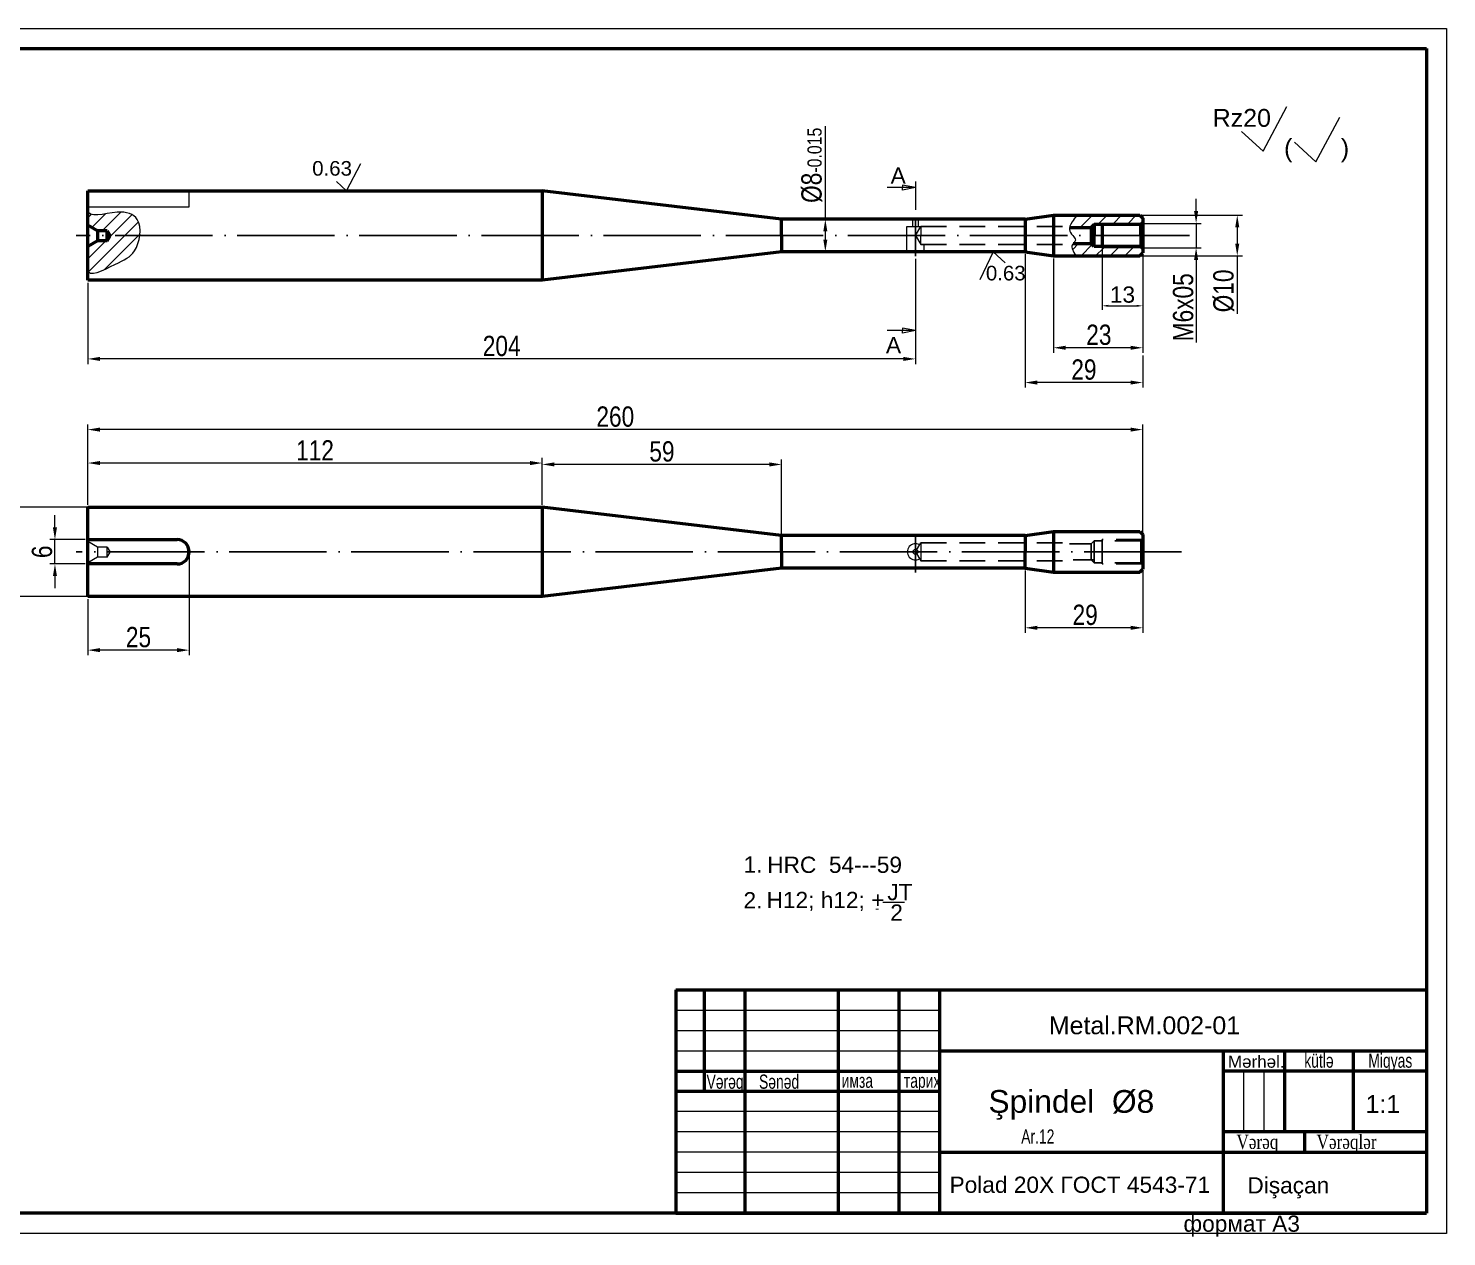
# Model space of a CAD drawing. Header units: millimetres. Extents: x 1526 to 31626, y -4643 to 9189.
# Drawn here: x 3037.2 to 3386.8, y -459.9 to -162.1 of the extents above; entities that cross this region are included whole.
import ezdxf

# ---------------------------------------------------------------- set-up
doc = ezdxf.new("R2010")
doc.units = ezdxf.units.MM
doc.linetypes.add('ACAD_ISO04W100', pattern=[30, 24, -3, 0, -3])
doc.linetypes.add('DASHED2', pattern=[9.525, 6.35, -3.175])
for name, color, linetype, lineweight in [('контурная', 7, 'Continuous', 50), ('невидимые', 7, 'DASHED2', 25), ('осевые', 1, 'ACAD_ISO04W100', 25), ('тонкая', 7, 'Continuous', 20), ('тонкий', 7, 'Continuous', 20)]:
    doc.layers.add(name, color=color, linetype=linetype, lineweight=lineweight)
doc.styles.add('s1v2.5', font='arial.ttf', dxfattribs={"width": 0.7, "height": 2.5})
doc.styles.add('s1v3.5', font='arial.ttf', dxfattribs={"width": 0.7, "height": 3.5})
doc.styles.add('s1v4', font='arial.ttf', dxfattribs={"height": 4})
doc.styles.add('s1v5', font='times.ttf', dxfattribs={"width": 0.8, "height": 5})
doc.styles.add('s2v2.5', font='arial.ttf', dxfattribs={"width": 0.8, "height": 5})
doc.styles.add('s4v4', font='arial.ttf', dxfattribs={"height": 16})
doc.styles.get("Standard").update_dxf_attribs({"font": 'arial.ttf'})
doc.dimstyles.new('s1v4', dxfattribs={"dimtxt": 4, "dimasz": 1.5, "dimexe": 1, "dimexo": 0, "dimgap": 0.7, "dimtad": 1, "dimtxsty": 'Standard', "dimcen": 1, "dimadec": 0, "dimazin": 0, "dimtfac": 1, "dimtix": 1, "dimtmove": 0, "dimatfit": 3, "dimfxl": 1, "dimlwd": -1, "dimlwe": 20, "dimarcsym": 0})
doc.dimstyles.new('s2v2.5', dxfattribs={"dimtxt": 5, "dimasz": 3, "dimexe": 1.25, "dimexo": 0.625, "dimtad": 1, "dimtxsty": 's2v2.5', "dimcen": 1, "dimclrd": 256, "dimclre": 256, "dimclrt": 256, "dimadec": 0, "dimazin": 0, "dimtfac": 1, "dimtmove": 0, "dimatfit": 3, "dimfxl": 1, "dimlwd": -1, "dimlwe": -1, "dimarcsym": 0})

# ---------------------------------------------------------------- blocks, each defined once
blk = doc.blocks.new('*D1598')
at = {"layer": 'Defpoints', "color": 0, "transparency": 16777216}
for p in [(3289.87, -218.18), (3311.87, -217.18), (3289.87, -240.85)]:
    blk.add_point(p, dxfattribs=at)
at = {"layer": 'тонкий', "transparency": 16777216}
for p, q in [((3289.87, -218.81), (3289.87, -242.1)), ((3311.87, -217.81), (3311.87, -242.1)), ((3308.87, -240.85), (3292.87, -240.85))]:
    blk.add_line(p, q, dxfattribs=at)
for points in [[(3292.87, -240.35), (3292.87, -241.35), (3289.87, -240.85)], [(3308.87, -240.35), (3308.87, -241.35), (3311.87, -240.85)]]:
    blk.add_solid(points, dxfattribs=at)
at = {"layer": 'тонкий', "color": 7, "transparency": 16777216, "insert": (3301.05, -237.67), "char_height": 5, "attachment_point": 5, "style": 's2v2.5'}
blk.add_mtext('23', dxfattribs=at)
blk = doc.blocks.new('*D1600')
at = {"layer": 'Defpoints', "color": 0, "transparency": 16777216}
for p in [(3232.47, -209.18), (3233.64, -209.18), (3232.47, -217.18)]:
    blk.add_point(p, dxfattribs=at)
at = {"layer": 'тонкий', "transparency": 16777216}
for p, q in [((3233.64, -209.18), (3233.64, -186.23)), ((3233.1, -209.18), (3234.89, -209.18)), ((3233.64, -214.18), (3233.64, -212.18)), ((3233.1, -217.18), (3234.89, -217.18))]:
    blk.add_line(p, q, dxfattribs=at)
for points in [[(3233.14, -212.18), (3234.14, -212.18), (3233.64, -209.18)], [(3233.14, -214.18), (3234.14, -214.18), (3233.64, -217.18)]]:
    blk.add_solid(points, dxfattribs=at)
at = {"layer": 'тонкий', "color": 7, "transparency": 16777216, "insert": (3230.32, -195.88), "char_height": 5, "attachment_point": 5, "rotation": 90, "style": 's2v2.5'}
blk.add_mtext('%%C8{\\H0.7x;\\S^ -0.015;}', dxfattribs=at)
blk = doc.blocks.new('*D1601')
at = {"layer": 'Defpoints', "color": 0, "transparency": 16777216}
for p in [(3255.87, -218.26), (3051.87, -224.18), (3051.87, -243.6)]:
    blk.add_point(p, dxfattribs=at)
at = {"layer": 'тонкий', "transparency": 16777216}
for p, q in [((3255.87, -218.89), (3255.87, -244.85)), ((3051.87, -224.81), (3051.87, -244.85)), ((3252.87, -243.6), (3054.87, -243.6))]:
    blk.add_line(p, q, dxfattribs=at)
for points in [[(3054.87, -243.1), (3054.87, -244.1), (3051.87, -243.6)], [(3252.87, -243.1), (3252.87, -244.1), (3255.87, -243.6)]]:
    blk.add_solid(points, dxfattribs=at)
at = {"layer": 'тонкий', "color": 7, "transparency": 16777216, "insert": (3153.87, -240.43), "char_height": 5, "attachment_point": 5, "style": 's2v2.5'}
blk.add_mtext('204', dxfattribs=at)
blk = doc.blocks.new('*D1602')
at = {"layer": 'Defpoints', "color": 0, "transparency": 16777216}
for p in [(3282.87, -295.14), (3311.87, -295.14), (3282.87, -309.87)]:
    blk.add_point(p, dxfattribs=at)
at = {"layer": 'тонкий', "transparency": 16777216}
for p, q in [((3282.87, -295.77), (3282.87, -311.12)), ((3311.87, -295.77), (3311.87, -311.12)), ((3308.87, -309.87), (3285.87, -309.87))]:
    blk.add_line(p, q, dxfattribs=at)
for points in [[(3285.87, -309.37), (3285.87, -310.37), (3282.87, -309.87)], [(3308.87, -309.37), (3308.87, -310.37), (3311.87, -309.87)]]:
    blk.add_solid(points, dxfattribs=at)
at = {"layer": 'тонкий', "color": 7, "transparency": 16777216, "insert": (3297.67, -306.7), "char_height": 5, "attachment_point": 5, "style": 's2v2.5'}
blk.add_mtext('29', dxfattribs=at)
blk = doc.blocks.new('*D1603')
at = {"layer": 'Defpoints', "color": 0, "transparency": 16777216}
for p in [(3043.77, -288.14), (3051.87, -288.14), (3051.87, -294.14)]:
    blk.add_point(p, dxfattribs=at)
at = {"layer": 'тонкий', "transparency": 16777216}
for p, q in [((3043.77, -285.14), (3043.77, -282.14)), ((3051.24, -288.14), (3042.52, -288.14)), ((3043.77, -294.14), (3043.77, -288.14)), ((3051.24, -294.14), (3042.52, -294.14)), ((3043.77, -297.14), (3043.77, -300.14))]:
    blk.add_line(p, q, dxfattribs=at)
for points in [[(3043.27, -285.14), (3044.27, -285.14), (3043.77, -288.14)], [(3043.27, -297.14), (3044.27, -297.14), (3043.77, -294.14)]]:
    blk.add_solid(points, dxfattribs=at)
at = {"layer": 'тонкий', "color": 7, "transparency": 16777216, "insert": (3040.59, -291.14), "char_height": 5, "attachment_point": 5, "rotation": 90, "style": 's2v2.5'}
blk.add_mtext('6', dxfattribs=at)
blk = doc.blocks.new('*D1604')
at = {"layer": 'Defpoints', "color": 0, "transparency": 16777216}
for p in [(3076.85, -291.44), (3051.87, -302.14), (3051.87, -315.37)]:
    blk.add_point(p, dxfattribs=at)
at = {"layer": 'тонкий', "transparency": 16777216}
for p, q in [((3076.85, -292.07), (3076.85, -316.62)), ((3051.87, -302.77), (3051.87, -316.62)), ((3073.85, -315.37), (3054.87, -315.37))]:
    blk.add_line(p, q, dxfattribs=at)
for points in [[(3054.87, -314.87), (3054.87, -315.87), (3051.87, -315.37)], [(3073.85, -314.87), (3073.85, -315.87), (3076.85, -315.37)]]:
    blk.add_solid(points, dxfattribs=at)
at = {"layer": 'тонкий', "color": 7, "transparency": 16777216, "insert": (3064.36, -312.19), "char_height": 5, "attachment_point": 5, "style": 's2v2.5'}
blk.add_mtext('25', dxfattribs=at)
blk = doc.blocks.new('*D1613')
at = {"layer": 'Defpoints', "color": 0, "transparency": 16777216}
for p in [(3311.37, -210.18), (3311.37, -216.18), (3325.02, -216.18)]:
    blk.add_point(p, dxfattribs=at)
at = {"layer": 'тонкий', "transparency": 16777216}
for p, q in [((3325.02, -207.18), (3325.02, -204.18)), ((3312, -210.18), (3326.27, -210.18)), ((3325.02, -210.18), (3325.02, -216.18)), ((3312, -216.18), (3326.27, -216.18)), ((3325.02, -219.18), (3325.02, -239.57))]:
    blk.add_line(p, q, dxfattribs=at)
for points in [[(3324.52, -207.18), (3325.52, -207.18), (3325.02, -210.18)], [(3324.52, -219.18), (3325.52, -219.18), (3325.02, -216.18)]]:
    blk.add_solid(points, dxfattribs=at)
at = {"layer": 'тонкий', "color": 7, "transparency": 16777216, "insert": (3321.84, -230.87), "char_height": 5, "attachment_point": 5, "rotation": 90, "style": 's2v2.5'}
blk.add_mtext('M6x05', dxfattribs=at)
blk = doc.blocks.new('*D1614')
at = {"layer": 'Defpoints', "color": 0, "transparency": 16777216}
for p in [(3309.86, -208.18), (3309.86, -218.18), (3335.16, -218.18)]:
    blk.add_point(p, dxfattribs=at)
at = {"layer": 'тонкий', "transparency": 16777216}
for p, q in [((3310.49, -208.18), (3336.41, -208.18)), ((3335.16, -211.18), (3335.16, -215.18)), ((3310.49, -218.18), (3336.41, -218.18)), ((3335.16, -218.18), (3335.16, -232.5))]:
    blk.add_line(p, q, dxfattribs=at)
for points in [[(3334.66, -211.18), (3335.66, -211.18), (3335.16, -208.18)], [(3334.66, -215.18), (3335.66, -215.18), (3335.16, -218.18)]]:
    blk.add_solid(points, dxfattribs=at)
at = {"layer": 'тонкий', "color": 7, "transparency": 16777216, "insert": (3331.84, -226.84), "char_height": 5, "attachment_point": 5, "rotation": 90, "style": 's2v2.5'}
blk.add_mtext('%%C10', dxfattribs=at)
blk = doc.blocks.new('*D1615')
at = {"layer": 'Defpoints', "color": 0, "transparency": 16777216}
for p in [(3301.87, -216.18), (3311.87, -225.12), (3311.87, -230.51)]:
    blk.add_point(p, dxfattribs=at)
at = {"layer": 'тонкая', "color": 0, "lineweight": 20, "transparency": 16777216}
for p, q in [((3301.87, -216.18), (3301.87, -231.51)), ((3311.87, -225.12), (3311.87, -231.51))]:
    blk.add_line(p, q, dxfattribs=at)
at = {"layer": 'тонкая', "color": 0, "transparency": 16777216}
blk.add_line((3303.37, -230.51), (3310.37, -230.51), dxfattribs=at)
for points in [[(3303.37, -230.26), (3303.37, -230.76), (3301.87, -230.51)], [(3310.37, -230.26), (3310.37, -230.76), (3311.87, -230.51)]]:
    blk.add_solid(points, dxfattribs=at)
at = {"layer": 'тонкая', "color": 0, "transparency": 16777216, "insert": (3306.87, -227.77), "char_height": 4, "attachment_point": 5}
blk.add_mtext('13', dxfattribs=at)
blk = doc.blocks.new('*D1616')
at = {"layer": 'Defpoints', "color": 0, "transparency": 16777216}
for p in [(3051.87, -269.26), (3051.87, -280.14), (3163.87, -280.14)]:
    blk.add_point(p, dxfattribs=at)
at = {"layer": 'тонкий', "transparency": 16777216}
for p, q in [((3051.87, -279.52), (3051.87, -268.01)), ((3163.87, -279.52), (3163.87, -268.01)), ((3160.87, -269.26), (3054.87, -269.26))]:
    blk.add_line(p, q, dxfattribs=at)
for points in [[(3054.87, -268.76), (3054.87, -269.76), (3051.87, -269.26)], [(3160.87, -268.76), (3160.87, -269.76), (3163.87, -269.26)]]:
    blk.add_solid(points, dxfattribs=at)
at = {"layer": 'тонкий', "color": 7, "transparency": 16777216, "insert": (3107.87, -266.13), "char_height": 5, "attachment_point": 5, "style": 's2v2.5'}
blk.add_mtext('112', dxfattribs=at)
blk = doc.blocks.new('*D1617')
at = {"layer": 'Defpoints', "color": 0, "transparency": 16777216}
for p in [(3163.87, -269.6), (3163.87, -273.7), (3222.87, -289.14)]:
    blk.add_point(p, dxfattribs=at)
at = {"layer": 'тонкий', "transparency": 16777216}
for p, q in [((3163.87, -273.08), (3163.87, -268.35)), ((3222.87, -288.52), (3222.87, -268.35)), ((3219.87, -269.6), (3166.87, -269.6))]:
    blk.add_line(p, q, dxfattribs=at)
for points in [[(3166.87, -269.1), (3166.87, -270.1), (3163.87, -269.6)], [(3219.87, -269.1), (3219.87, -270.1), (3222.87, -269.6)]]:
    blk.add_solid(points, dxfattribs=at)
at = {"layer": 'тонкий', "color": 7, "transparency": 16777216, "insert": (3193.37, -266.43), "char_height": 5, "attachment_point": 5, "style": 's2v2.5'}
blk.add_mtext('59', dxfattribs=at)
blk = doc.blocks.new('*D1618')
at = {"layer": 'Defpoints', "color": 0, "transparency": 16777216}
for p in [(3051.87, -261.02), (3051.87, -269.26), (3311.87, -287.94)]:
    blk.add_point(p, dxfattribs=at)
at = {"layer": 'тонкий', "transparency": 16777216}
for p, q in [((3051.87, -268.64), (3051.87, -259.77)), ((3308.87, -261.02), (3054.87, -261.02)), ((3311.87, -287.32), (3311.87, -259.77))]:
    blk.add_line(p, q, dxfattribs=at)
for points in [[(3054.87, -260.52), (3054.87, -261.52), (3051.87, -261.02)], [(3308.87, -260.52), (3308.87, -261.52), (3311.87, -261.02)]]:
    blk.add_solid(points, dxfattribs=at)
at = {"layer": 'тонкий', "color": 7, "transparency": 16777216, "insert": (3181.87, -257.84), "char_height": 5, "attachment_point": 5, "style": 's2v2.5'}
blk.add_mtext('260', dxfattribs=at)
blk = doc.blocks.new('*D1619')
at = {"layer": 'Defpoints', "color": 0, "transparency": 16777216}
for p in [(3027.99, -280.14), (3051.87, -280.14), (3051.87, -302.14)]:
    blk.add_point(p, dxfattribs=at)
at = {"layer": 'тонкая', "color": 0, "lineweight": 20, "transparency": 16777216}
for p, q in [((3051.87, -280.14), (3026.99, -280.14)), ((3051.87, -302.14), (3026.99, -302.14))]:
    blk.add_line(p, q, dxfattribs=at)
at = {"layer": 'тонкая', "color": 0, "transparency": 16777216}
blk.add_line((3027.99, -300.64), (3027.99, -281.64), dxfattribs=at)
for points in [[(3027.74, -281.64), (3028.24, -281.64), (3027.99, -280.14)], [(3027.74, -300.64), (3028.24, -300.64), (3027.99, -302.14)]]:
    blk.add_solid(points, dxfattribs=at)
at = {"layer": 'тонкая', "color": 0, "transparency": 16777216, "insert": (3025.13, -291.14), "char_height": 4, "attachment_point": 5, "rotation": 90}
blk.add_mtext('{\\fArial|b0|i0|c238|p34;%%C}22{\\H0.7x;\\S^ -0.01;}', dxfattribs=at)
blk = doc.blocks.new('*D1621')
at = {"layer": 'Defpoints', "color": 0, "transparency": 16777216}
for p in [(3282.87, -217.18), (3311.87, -242.1), (3282.87, -249.42)]:
    blk.add_point(p, dxfattribs=at)
at = {"layer": 'тонкий', "transparency": 16777216}
for p, q in [((3282.87, -217.8), (3282.87, -250.67)), ((3311.87, -242.73), (3311.87, -250.67)), ((3308.87, -249.42), (3285.87, -249.42))]:
    blk.add_line(p, q, dxfattribs=at)
for points in [[(3285.87, -248.92), (3285.87, -249.92), (3282.87, -249.42)], [(3308.87, -248.92), (3308.87, -249.92), (3311.87, -249.42)]]:
    blk.add_solid(points, dxfattribs=at)
at = {"layer": 'тонкий', "color": 7, "transparency": 16777216, "insert": (3297.37, -246.25), "char_height": 5, "attachment_point": 5, "style": 's2v2.5'}
blk.add_mtext('29', dxfattribs=at)

msp = doc.modelspace()

# ---------------------------------------------------------------- hatches: boundary and pattern name
at = {"layer": 'тонкая'}
h = msp.add_hatch(dxfattribs=at)
h.set_pattern_fill('ANSI31', color=256, scale=0.75, style=0)
h.set_pattern_definition([(45, (-82.0536, 631.0074), (-1.683798, 1.683798), [])])
edge = h.paths.add_edge_path()
edge.add_spline(control_points=[(3064.69332, -213.18314), (3064.87988, -211.72083), (3064.51073, -208.32294), (3058.92691, -206.4824), (3051.86931, -209.22728), (3051.86931, -206.80139)], knot_values=[16.441697151, 16.441697151, 16.441697151, 16.441697151, 20.422090215, 25.668287169, 32.945975676, 32.945975676, 32.945975676, 32.945975676], degree=3, periodic=0)
edge.add_line((3051.86931, -206.80139), (3051.86931, -210.60178))
edge.add_line((3051.86931, -210.60178), (3054.28931, -211.99897))
edge.add_line((3054.28931, -211.99897), (3056.66762, -211.99897))
edge.add_line((3056.66762, -211.99897), (3057.35131, -213.18314))
edge.add_line((3057.35131, -213.18314), (3064.69332, -213.18314))
edge = h.paths.add_edge_path()
edge.add_spline(control_points=[(3051.86931, -221.50383), (3051.86931, -223.7672), (3059.26152, -219.87999), (3063.26984, -218.10608), (3064.51658, -214.56844), (3064.69332, -213.18314)], knot_values=[0, 0, 0, 0, 6.790111075, 12.670944028, 16.441697151, 16.441697151, 16.441697151, 16.441697151], degree=3, periodic=0)
edge.add_line((3064.69332, -213.18314), (3057.35131, -213.18314))
edge.add_line((3057.35131, -213.18314), (3057.38931, -213.24897))
edge.add_line((3057.38931, -213.24897), (3056.66762, -214.49897))
edge.add_line((3056.66762, -214.49897), (3054.28931, -214.49897))
edge.add_line((3054.28931, -214.49897), (3051.86931, -215.89615))
edge.add_line((3051.86931, -215.89615), (3051.86931, -221.50383))
h = msp.add_hatch(dxfattribs=at)
h.set_pattern_fill('ANSI31', color=256, scale=0.8, style=0)
h.set_pattern_definition([(45, (-82.0536, 631.0074), (-1.7960512, 1.7960512), [])])
edge = h.paths.add_edge_path()
edge.add_line((3311.86931, -208.93314), (3311.11931, -208.18314))
edge.add_line((3311.11931, -208.18314), (3295.55355, -208.18314))
edge.add_spline(control_points=[(3295.55355, -208.18314), (3295.26386, -208.52588), (3294.3861, -210.02806), (3293.92533, -210.81622), (3293.83308, -211.18314)], knot_values=[0.855885692, 0.855885692, 0.855885692, 0.855885692, 2.133664389, 3.484408602, 3.484408602, 3.484408602, 3.484408602], degree=3, periodic=0)
edge.add_line((3293.83308, -211.18314), (3299.17674, -211.18314))
edge.add_line((3299.17674, -211.18314), (3299.87674, -210.48314))
edge.add_line((3299.87674, -210.48314), (3301.86931, -210.48314))
edge.add_line((3301.86931, -210.48314), (3301.86931, -210.18314))
edge.add_line((3301.86931, -210.18314), (3311.66931, -210.18314))
edge.add_line((3311.66931, -210.18314), (3311.86931, -209.98314))
edge.add_line((3311.86931, -209.98314), (3311.86931, -208.93314))
edge = h.paths.add_edge_path()
edge.add_line((3311.86931, -216.38314), (3311.66931, -216.18314))
edge.add_line((3311.66931, -216.18314), (3301.86931, -216.18314))
edge.add_line((3301.86931, -216.18314), (3301.86931, -215.88314))
edge.add_line((3301.86931, -215.88314), (3299.87674, -215.88314))
edge.add_line((3299.87674, -215.88314), (3299.17674, -215.18314))
edge.add_line((3299.17674, -215.18314), (3294.7423, -215.18314))
edge.add_spline(control_points=[(3294.7423, -215.18314), (3294.67754, -215.266), (3294.61497, -215.34929), (3294.56043, -215.43314)], knot_values=[8.14939885, 8.14939885, 8.14939885, 8.14939885, 8.436337032, 8.436337032, 8.436337032, 8.436337032], degree=3, periodic=0)
edge.add_spline(control_points=[(3294.56043, -215.43314), (3294.48421, -215.55032), (3294.23659, -216.03424), (3294.78469, -217.02526), (3295.18574, -218.18314), (3295.7032, -218.18314)], knot_values=[8.436337032, 8.436337032, 8.436337032, 8.436337032, 8.837290053, 10.076605909, 11.62897256, 11.62897256, 11.62897256, 11.62897256], degree=3, periodic=0)
edge.add_line((3295.7032, -218.18314), (3311.11931, -218.18314))
edge.add_line((3311.11931, -218.18314), (3311.86931, -217.43314))
edge.add_line((3311.86931, -217.43314), (3311.86931, -216.38314))

# ---------------------------------------------------------------- linework, layer by layer
at = {"layer": 'контурная'}
for p, q in [((2986.76095, -167.12443), (3381.76095, -167.12443)), ((3381.76095, -167.12443), (3381.76095, -454.12443)), ((3051.86931, -224.18314), (3051.86931, -202.18314)), ((3051.86931, -202.18314), (3163.86931, -202.18314)), ((3163.86931, -202.18314), (3163.86931, -224.18314)), ((3222.86931, -209.18314), (3163.86931, -202.18314)), ((3282.91159, -209.18314), (3222.86931, -209.18314)), ((3222.86931, -213.18314), (3222.86931, -209.18314)), ((3282.86931, -209.18922), (3289.87287, -208.18314)), ((3282.86931, -209.18314), (3282.86931, -217.18314)), ((3289.87287, -208.18314), (3311.11931, -208.18314)), ((3289.87287, -208.18314), (3289.87287, -218.18314)), ((3311.11931, -208.18314), (3311.86931, -208.93314)), ((3311.86931, -208.93314), (3311.86931, -217.43314)), ((3054.28931, -211.99897), (3051.86931, -210.60178)), ((3056.66762, -211.99897), (3054.28931, -211.99897)), ((3054.28931, -211.99897), (3054.28931, -214.49897)), ((3056.66762, -213.24897), (3056.66762, -211.99897)), ((3056.66762, -211.99897), (3057.38931, -213.24897)), ((3222.86931, -213.18314), (3222.86931, -217.18314)), ((3293.83308, -211.18314), (3299.17674, -211.18314)), ((3299.87674, -210.48314), (3299.17674, -211.18314)), ((3299.17674, -211.18314), (3299.17674, -215.18314)), ((3311.36931, -210.48314), (3299.86931, -210.48314)), ((3299.87674, -210.48314), (3299.87674, -213.18314)), ((3299.87674, -215.88314), (3299.87674, -213.18314)), ((3301.86931, -210.18314), (3301.86931, -216.18314)), ((3311.36931, -210.48314), (3311.86931, -209.98314)), ((3311.36931, -213.18314), (3311.36931, -210.48314)), ((3311.36931, -213.18314), (3311.36931, -215.88314)), ((3054.28931, -214.49897), (3051.86931, -215.89615)), ((3056.66762, -214.49897), (3054.28931, -214.49897)), ((3056.66762, -214.49897), (3056.66762, -213.24897)), ((3056.66762, -214.49897), (3057.38931, -213.24897)), ((3294.7423, -215.18314), (3299.86931, -215.18314)), ((3299.87674, -215.88314), (3299.17674, -215.18314)), ((3311.36931, -215.88314), (3299.86931, -215.88314)), ((3311.36931, -215.88314), (3311.86931, -216.38314)), ((3222.86931, -217.18314), (3163.86931, -224.18314)), ((3282.91159, -217.18314), (3222.86931, -217.18314)), ((3282.86931, -217.17707), (3289.87287, -218.18314)), ((3289.87287, -218.18314), (3311.11931, -218.18314)), ((3311.11931, -218.18314), (3311.86931, -217.43314)), ((3163.86931, -224.18314), (3051.86931, -224.18314)), ((3051.86931, -302.14325), (3051.86931, -280.14325)), ((3051.86931, -280.14325), (3163.86931, -280.14325)), ((3163.86931, -280.14325), (3163.86931, -302.14325)), ((3222.86931, -287.14325), (3163.86931, -280.14325)), ((3282.86931, -287.14933), (3289.87287, -286.14325)), ((3289.87287, -286.14325), (3311.11931, -286.14325)), ((3289.87287, -286.14325), (3289.87287, -296.14325)), ((3311.11931, -286.14325), (3311.86931, -286.89325)), ((3051.86931, -288.14325), (3073.86931, -288.14325)), ((3282.91159, -287.14325), (3222.86931, -287.14325)), ((3222.86931, -291.14325), (3222.86931, -287.14325)), ((3282.86931, -287.14325), (3282.86931, -291.14325)), ((3311.86931, -286.89325), (3311.86931, -295.39325)), ((3222.86931, -291.14325), (3222.86931, -295.14325)), ((3282.86931, -295.14325), (3282.86931, -291.14325)), ((3073.86931, -294.14325), (3051.86931, -294.14325)), ((3222.86931, -295.14325), (3163.86931, -302.14325)), ((3282.86931, -295.14325), (3222.86931, -295.14325)), ((3282.86931, -295.14325), (3289.87287, -296.14325)), ((3289.87287, -296.14325), (3311.11931, -296.14325)), ((3311.11931, -296.14325), (3311.86931, -295.39325)), ((3163.86931, -302.14325), (3051.86931, -302.14325)), ((3196.76095, -399.12443), (3196.76095, -454.12443)), ((3196.76095, -399.12443), (3381.76095, -399.12443)), ((3203.76095, -399.12443), (3203.76095, -424.12443)), ((3213.76095, -399.12443), (3213.76095, -454.12443)), ((3236.76095, -399.12443), (3236.76095, -454.12443)), ((3381.76095, -399.12443), (3381.76095, -454.12443)), ((3261.76095, -414.12443), (3381.76095, -414.12443)), ((3196.76095, -419.12443), (3261.76095, -419.12443)), ((3261.76095, -419.12443), (3261.76095, -424.12443)), ((3261.76095, -424.12443), (3196.76095, -424.12443)), ((3351.76095, -434.12443), (3351.76095, -436.62443)), ((3351.76095, -436.62443), (3351.76095, -439.12443)), ((3381.76095, -454.12443), (2986.76095, -454.12443))]:
    msp.add_line(p, q, dxfattribs=at)
for points in [[(3251.76095, -399.12443), (3251.76095, -454.12443)], [(3261.76095, -399.12443), (3261.76095, -454.12443)], [(3331.76095, -454.12443), (3331.76095, -414.12443)], [(3346.76095, -414.12443), (3346.76095, -434.12443)], [(3363.76095, -414.12443), (3363.76095, -434.12443)], [(3381.76095, -419.12443), (3331.76095, -419.12443)], [(3381.76095, -434.12443), (3331.76095, -434.12443)], [(3261.76095, -439.12443), (3381.76095, -439.12443)], [(3196.76095, -454.12443), (3381.76095, -454.12443)]]:
    msp.add_lwpolyline(points, dxfattribs=at)
msp.add_arc((3073.86931, -291.14325), 3, 270, 90, dxfattribs=at)
at = {"layer": 'невидимые'}
for p, q in [((3054.28931, -211.99897), (3054.28931, -211.99897)), ((3257.16835, -210.93314), (3293.86001, -210.93314)), ((3054.28931, -214.49897), (3054.28931, -214.49897)), ((3257.16835, -215.43314), (3294.7423, -215.43314)), ((3257.16835, -288.89325), (3293.86001, -288.89325)), ((3293.83308, -289.14325), (3299.17674, -289.14325)), ((3299.87674, -288.44325), (3299.17674, -289.14325)), ((3299.17674, -289.14325), (3299.17674, -293.14325)), ((3311.36931, -288.44325), (3299.86931, -288.44325)), ((3299.87674, -288.44325), (3299.87674, -291.14325)), ((3311.66931, -288.14325), (3301.86931, -288.14325)), ((3301.86931, -288.14325), (3301.86931, -294.14325)), ((3311.36931, -288.44325), (3311.86931, -287.94325)), ((3311.36931, -291.14325), (3311.36931, -288.44325)), ((3257.16835, -293.39325), (3294.7423, -293.39325)), ((3294.7423, -293.14325), (3299.86931, -293.14325)), ((3299.87674, -293.84325), (3299.17674, -293.14325)), ((3299.87674, -293.84325), (3299.87674, -291.14325)), ((3311.86931, -291.14325), (3311.36931, -291.14325)), ((3311.86931, -291.14325), (3311.36931, -291.14325)), ((3311.36931, -291.14325), (3311.36931, -293.84325)), ((3311.36931, -293.84325), (3299.86931, -293.84325)), ((3311.66931, -294.14325), (3301.86931, -294.14325)), ((3311.36931, -293.84325), (3311.86931, -294.34325))]:
    msp.add_line(p, q, dxfattribs=at)
at = {"layer": 'осевые'}
for p, q in [((3255.86931, -209.18314), (3255.86931, -218.26252)), ((3323.38762, -213.18314), (3048.98958, -213.18314)), ((3255.86931, -287.14325), (3255.86931, -296.22263)), ((3321.41161, -291.14325), (3048.98958, -291.14325))]:
    msp.add_line(p, q, dxfattribs=at)
at = {"layer": 'тонкая'}
for p, q in [((2966.76095, -162.12443), (3386.76095, -162.12443)), ((3386.76095, -162.12443), (3386.76095, -459.12443)), ((3076.86931, -206.08314), (3076.86931, -202.18314)), ((3255.86931, -201.36713), (3248.86931, -201.36713)), ((3255.86931, -199.88588), (3255.86931, -206.88588)), ((3051.86931, -206.08314), (3076.86931, -206.08314)), ((3255.86931, -213.18314), (3257.16835, -210.93314)), ((3255.86931, -213.18314), (3257.16835, -215.43314)), ((3257.16835, -210.93314), (3257.16835, -213.18314)), ((3257.16835, -215.43314), (3257.16835, -213.18314)), ((3311.66931, -210.18314), (3301.86931, -210.18314)), ((3311.86931, -213.18314), (3311.36931, -213.18314)), ((3311.86931, -213.18314), (3311.36931, -213.18314)), ((3311.66931, -216.18314), (3301.86931, -216.18314)), ((3255.86931, -231.46932), (3255.86931, -238.46932)), ((3255.86931, -236.61501), (3248.86931, -236.61501)), ((3051.86931, -291.14325), (3051.86931, -288.14325)), ((3054.28931, -289.95908), (3051.86931, -288.56189)), ((3056.66762, -289.95908), (3054.28931, -289.95908)), ((3054.28931, -289.95908), (3054.28931, -289.95908)), ((3054.28931, -289.95908), (3054.28931, -292.45908)), ((3056.66762, -291.20908), (3056.66762, -289.95908)), ((3056.66762, -289.95908), (3057.38931, -291.20908)), ((3255.86931, -291.14325), (3257.16835, -288.89325)), ((3257.16835, -288.89325), (3257.16835, -293.39325)), ((3054.28931, -292.45908), (3051.86931, -293.85626)), ((3056.66762, -292.45908), (3054.28931, -292.45908)), ((3054.28931, -292.45908), (3054.28931, -292.45908)), ((3056.66762, -292.45908), (3056.66762, -291.20908)), ((3056.66762, -292.45908), (3057.38931, -291.20908)), ((3076.86931, -291.14325), (3073.86931, -291.14325)), ((3255.86931, -291.14325), (3257.16835, -293.39325)), ((3247.84716, -377.52439), (3253.16774, -377.52439)), ((3196.76095, -399.12443), (3381.76095, -399.12443)), ((3196.76095, -404.12443), (3261.76095, -404.12443)), ((3196.76095, -409.12443), (3261.76095, -409.12443)), ((3196.76095, -409.12443), (3261.76095, -409.12443)), ((3196.76095, -414.12443), (3261.76095, -414.12443)), ((3336.76095, -434.12443), (3336.76095, -419.12443)), ((3341.76095, -434.12443), (3341.76095, -419.12443)), ((3261.76095, -429.12443), (3196.76095, -429.12443)), ((3261.76095, -434.12443), (3196.76095, -434.12443)), ((3261.76095, -434.12443), (3196.76095, -434.12443)), ((3261.76095, -434.12443), (3196.76095, -434.12443)), ((3261.76095, -439.12443), (3196.76095, -439.12443)), ((3261.76095, -439.12443), (3196.76095, -439.12443)), ((3261.76095, -444.12443), (3196.76095, -444.12443)), ((3261.76095, -449.12443), (3196.76095, -449.12443)), ((3386.76095, -459.12443), (2966.76095, -459.12443))]:
    msp.add_line(p, q, dxfattribs=at)
for points in [[(3336.21806, -187.51316), (3341.5326, -192.38119), (3347.38375, -181.36225)], [(3349.23346, -190.15494), (3354.548, -195.02298), (3360.39914, -184.00403)], [(3113.19112, -199.86687), (3115.66569, -202.18314), (3119.12164, -195.42537)], [(3255.86931, -201.36713), (3252.67053, -200.75909), (3252.67053, -201.36713)], [(3255.86931, -201.36713), (3252.67053, -201.97516), (3252.67053, -201.36713)], [(3277.93712, -219.92411), (3275.03786, -217.18314), (3271.72679, -224.11857)], [(3255.86931, -236.61501), (3252.67053, -236.00698), (3252.67053, -236.61501)], [(3255.86931, -236.61501), (3252.67053, -237.22305), (3252.67053, -236.61501)]]:
    msp.add_lwpolyline(points, dxfattribs=at)
msp.add_circle((3255.86931, -291.14325), 0.6, dxfattribs=at)
msp.add_arc((3255.86931, -291.14325), 2, 60, 300, dxfattribs=at)
for points, start_tangent, end_tangent in [([(3051.86931, -221.50383), (3058.55626, -220.32474), (3063.37356, -216.95164), (3064.04912, -209.22999), (3059.1193, -207.43568), (3051.86931, -206.80139)], (0, -1), (0, 1)), ([(3295.8805, -208.18314), (3294.509, -209.81763), (3293.80993, -211.73833), (3294.6096, -213.18314), (3295.25426, -214.29973), (3294.39478, -215.78841), (3294.71553, -216.9855), (3295.7032, -218.18314)], (-0.001126899, 0.999999365), (1, 0))]:
    msp.add_spline(points, degree=3, dxfattribs=dict(at, start_tangent=start_tangent, end_tangent=end_tangent))
at = {"layer": 'тонкий'}
for p, q in [((3255.11931, -209.18314), (3255.11931, -210.93314)), ((3256.61931, -210.93314), (3256.61931, -209.18314)), ((3253.71931, -210.93314), (3257.16835, -210.93314)), ((3253.71931, -217.18314), (3253.71931, -210.93314)), ((3258.01931, -217.18314), (3258.01931, -215.43314))]:
    msp.add_line(p, q, dxfattribs=at)

# ---------------------------------------------------------------- texts
at = {"layer": 'контурная', "style": 's1v4'}
for s, height, p in [('1.', 4, (3213.46657, -370.22116)), ('HRC  54---59', 4, (3219.31262, -370.27522)), ('JT', 4, (3248.91435, -377.00117)), ('2.', 4, (3213.46657, -379.02024)), ('H12; h12; +', 4, (3219.14402, -378.95443)), ('2', 4, (3249.64684, -382.0424)), ('Şpindel  %%C8', 5.6, (3273.8287, -429.40057)), ('Polad 20X ГОСТ 4543-71', 4, (3264.25046, -449.13685)), ('Dişaçan', 4, (3337.65244, -449.2812))]:
    msp.add_text(s, height=height, dxfattribs=at).set_placement(p)
at = {"layer": 'тонкая'}
for s, height, style, p in [('Rz20', 4.4, 's1v4', (3329.1142, -186.38631)), ('(       )', 4.4, 's1v4', (3346.69236, -193.79458)), ('0.63', 3.6, 's1v4', (3107.17891, -198.42742)), ('A', 4, 's1v4', (3249.73541, -200.3954)), ('0.63', 3.6, 's1v4', (3273.21197, -224.2447)), ('A', 4, 's1v4', (3248.58036, -242.19393)), ('-', 2.2, 's1v4', (3245.92098, -380.04797)), ('Metal.RM.002-01', 4.4, 's1v4', (3288.72094, -410.04676)), ('Mərhəl.', 3, 's1v4', (3332.85314, -418.29877)), ('1:1', 4.4, 's1v4', (3366.77808, -429.43201)), ('формат А3', 4, 's4v4', (3321.9045, -458.72209))]:
    msp.add_text(s, height=height, dxfattribs=dict(at, style=style)).set_placement(p)
for s, style, width, p in [('                    kütlə         Miqyas', 's1v3.5', 0.7, (3332.65304, -418.29877)), ('Vərəq    Sənəd', 's1v3.5', 0.7, (3204.35895, -423.48132)), ('имза        тарих', 's1v3.5', 0.7, (3237.65344, -423.24555)), ('Vərəq', 's1v5', 0.8, (3334.96095, -438.31422)), ('Vərəqlər', 's1v5', 0.8, (3354.70095, -438.31422))]:
    msp.add_text(s, height=3.5, dxfattribs=dict(at, style=style, width=width)).set_placement(p)
at = {"layer": 'тонкая', "lineweight": -3, "style": 's1v2.5', "width": 0.7}
msp.add_text('Ar.12', height=3.5, dxfattribs=at).set_placement((3281.9168, -437.00203))

# ---------------------------------------------------------------- dimensions: what is measured, and where the dimension line sits
at = {"layer": 'тонкая'}
dim = msp.add_linear_dim(base=(3311.86931, -230.50985), p1=(3301.86931, -216.18314), p2=(3311.86931, -225.12056), text='13', dimstyle='s1v4', dxfattribs=at)
dim.commit()
dim.dimension.update_dxf_attribs({"geometry": '*D1615', "text_midpoint": (3306.86931, -227.76619)})
dim = msp.add_linear_dim(base=(3027.98838, -280.14325), p1=(3051.86931, -302.14325), p2=(3051.86931, -280.14325), angle=90, text='{\\fArial|b0|i0|c238|p34;%%C}<>{\\H0.7x;\\S^ -0.01;}', dimstyle='s1v4', dxfattribs=at)
dim.commit()
dim.dimension.update_dxf_attribs({"geometry": '*D1619', "text_midpoint": (3025.13422, -291.14325)})
at = {"layer": 'тонкий'}
for base, p1, p2, text, picture, middle in [((3233.63701, -209.18314), (3232.47195, -217.18314), (3232.47195, -209.18314), '%%C<>{\\H0.7x;\\S^ -0.015;}', '*D1600', (3233.63701, -195.87756)), ((3325.02003, -216.18314), (3311.37259, -210.18314), (3311.37259, -216.18314), 'M<>x05', '*D1613', (3325.02003, -230.87499)), ((3335.15775, -218.18314), (3309.86195, -208.18314), (3309.86195, -218.18314), '%%C<>', '*D1614', (3335.15775, -226.84225))]:
    dim = msp.add_linear_dim(base=base, p1=p1, p2=p2, angle=90, text=text, dimstyle='s2v2.5', override={"dimtxt": 4, "dimclrt": 7}, dxfattribs=at)
    dim.commit()
    dim.dimension.update_dxf_attribs({"geometry": picture, "text_midpoint": middle, "dimtype": 160})
for base, p1, p2, override, picture, middle in [((3051.86931, -243.60426), (3255.86931, -218.26252), (3051.86931, -224.18314), {"dimtxt": 4, "dimclrt": 7}, '*D1601', (3153.86931, -240.4264)), ((3282.86931, -249.42434), (3311.86931, -242.10402), (3282.86931, -217.17707), {"dimtxt": 4, "dimclrt": 7}, '*D1621', (3297.36931, -246.24648)), ((3051.86931, -261.02), (3311.86931, -287.94325), (3051.86931, -269.26489), {"dimtxt": 4, "dimclrt": 7}, '*D1618', (3181.86931, -257.84214)), ((3051.86931, -269.26489), (3163.86931, -280.14325), (3051.86931, -280.14325), {"dimtxt": 4, "dimclrt": 7}, '*D1616', (3107.86931, -266.12966)), ((3163.86931, -269.60346), (3222.86931, -289.14325), (3163.86931, -273.70407), {"dimtxt": 4, "dimclrt": 7}, '*D1617', (3193.36931, -266.42559)), ((3051.86931, -315.3697), (3076.85452, -291.44078), (3051.86931, -302.14325), {"dimtxt": 4, "dimdec": 0, "dimclrt": 7}, '*D1604', (3064.36191, -312.19183))]:
    dim = msp.add_linear_dim(base=base, p1=p1, p2=p2, dimstyle='s2v2.5', override=override, dxfattribs=at)
    dim.commit()
    dim.dimension.update_dxf_attribs({"geometry": picture, "text_midpoint": middle})
dim = msp.add_linear_dim(base=(3289.87287, -240.85402), p1=(3311.86931, -217.18314), p2=(3289.87287, -218.18314), text='23', dimstyle='s2v2.5', override={"dimtxt": 4, "dimclrt": 7}, dxfattribs=at)
dim.commit()
dim.dimension.update_dxf_attribs({"geometry": '*D1598', "text_midpoint": (3301.04597, -240.85402), "dimtype": 160})
dim = msp.add_linear_dim(base=(3043.76913, -288.14325), p1=(3051.86931, -294.14325), p2=(3051.86931, -288.14325), angle=90, dimstyle='s2v2.5', override={"dimtxt": 4, "dimclrt": 7}, dxfattribs=at)
dim.commit()
dim.dimension.update_dxf_attribs({"geometry": '*D1603', "text_midpoint": (3040.59127, -291.14325)})
dim = msp.add_linear_dim(base=(3282.86931, -309.8743), p1=(3311.86931, -295.14325), p2=(3282.86931, -295.14325), dimstyle='s2v2.5', override={"dimtxt": 4, "dimclrt": 7}, dxfattribs=at)
dim.commit()
dim.dimension.update_dxf_attribs({"geometry": '*D1602', "text_midpoint": (3297.67077, -309.8743), "dimtype": 160})

doc.saveas('drawing.dxf')
